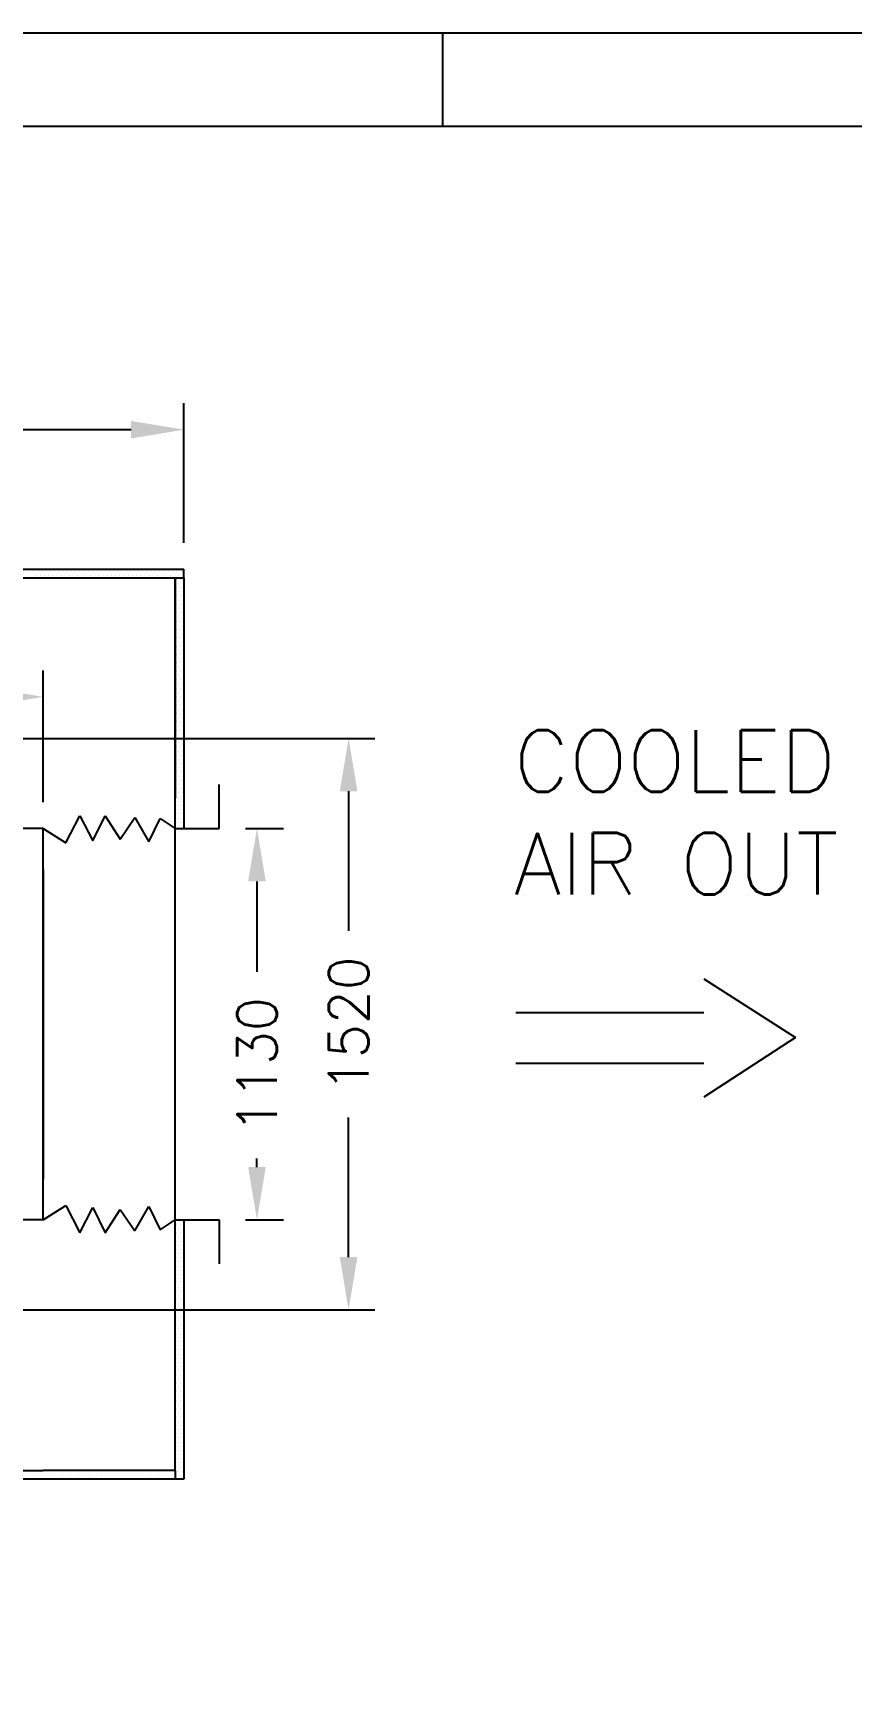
# Model space of a CAD drawing. Extents: x 17841 to 24164, y -6417 to 2983.
# Drawn here: x 20537 to 21467, y 999 to 2877 of the extents above; entities that cross this region are included whole.
import ezdxf

# ---------------------------------------------------------------- set-up
doc = ezdxf.new("R2010")
doc.units = 0
doc.header["$LTSCALE"] = 5
doc.header["$PDMODE"] = 3
doc.layers.get('0').update_dxf_attribs({"linetype": 'CONTINUOUS'})
doc.layers.get('DEFPOINTS').update_dxf_attribs({"linetype": 'CONTINUOUS'})
doc.styles.get("Standard").update_dxf_attribs({"font": 'romans.shx', "height": 45})
doc.dimstyles.get("Standard").update_dxf_attribs({"dimscale": 30, "dimtxt": 2, "dimasz": 1, "dimexe": 0.5, "dimexo": 0.5, "dimgap": 0.2, "dimtad": 1, "dimdec": 0, "dimdsep": 46, "dimtxsty": 'Standard', "dimcen": 2.5, "dimadec": 0, "dimazin": 0, "dimtfac": 1, "dimtdec": 0, "dimtmove": 2, "dimatfit": 3, "dimfxl": 1, "dimtolj": 1, "dimtzin": 0, "dimarcsym": 0})

# ---------------------------------------------------------------- blocks, each defined once
blk = doc.blocks.new('*D23')
at = {"color": 0, "lineweight": -2, "transparency": 16777216}
for p, q in [((19205.6, 2287.1), (19205.6, 2455.7)), ((20708.4, 2297.1), (20708.4, 2455.7)), ((19265.6, 2425.7), (19759.3, 2425.7)), ((20648.4, 2425.7), (19977.9, 2425.7))]:
    blk.add_line(p, q, dxfattribs=at)
at = {"color": 0, "transparency": 16777216}
for points in [[(19265.6, 2435.7), (19265.6, 2415.7), (19205.6, 2425.7)], [(20648.4, 2435.7), (20648.4, 2415.7), (20708.4, 2425.7)]]:
    blk.add_solid(points, dxfattribs=at)
at = {"layer": 'DEFPOINTS', "color": 0, "transparency": 16777216}
for p in [(20708.4, 2425.7), (19205.6, 2257.1), (20708.4, 2267.1)]:
    blk.add_point(p, dxfattribs=at)
at = {"color": 0, "transparency": 16777216, "insert": (19868.6, 2425.7), "char_height": 45, "attachment_point": 5}
blk.add_mtext('\\A1;2900', dxfattribs=at)
blk = doc.blocks.new('*D26')
at = {"color": 0, "lineweight": -2, "transparency": 16777216}
for p, q in [((20778.4, 1972.1), (20821.4, 1972.1)), ((20791.4, 1912.1), (20791.4, 1809.2)), ((20791.4, 1587.2), (20791.4, 1597.1)), ((20778.4, 1527.2), (20821.4, 1527.2))]:
    blk.add_line(p, q, dxfattribs=at)
at = {"color": 0, "transparency": 16777216}
for points in [[(20781.4, 1912.1), (20801.4, 1912.1), (20791.4, 1972.1)], [(20781.4, 1587.2), (20801.4, 1587.2), (20791.4, 1527.2)]]:
    blk.add_solid(points, dxfattribs=at)
at = {"layer": 'DEFPOINTS', "color": 0, "transparency": 16777216}
for p in [(20748.4, 1972.1), (20748.4, 1527.2), (20791.4, 1527.2)]:
    blk.add_point(p, dxfattribs=at)
at = {"color": 0, "transparency": 16777216, "insert": (20791.4, 1703.2), "char_height": 45, "attachment_point": 5, "rotation": 90}
blk.add_mtext('\\A1;1130', dxfattribs=at)
blk = doc.blocks.new('*D28')
at = {"color": 0, "lineweight": -2, "transparency": 16777216}
for p, q in [((20330.4, 2074.5), (20925.5, 2074.5)), ((20895.5, 2014.5), (20895.5, 1855.7)), ((20895.5, 1484.8), (20895.5, 1643.6)), ((20330.6, 1424.8), (20925.5, 1424.8))]:
    blk.add_line(p, q, dxfattribs=at)
at = {"color": 0, "transparency": 16777216}
for points in [[(20885.5, 2014.5), (20905.5, 2014.5), (20895.5, 2074.5)], [(20885.5, 1484.8), (20905.5, 1484.8), (20895.5, 1424.8)]]:
    blk.add_solid(points, dxfattribs=at)
at = {"layer": 'DEFPOINTS', "color": 0, "transparency": 16777216}
for p in [(20300.4, 2074.5), (20300.6, 1424.8), (20895.5, 1424.8)]:
    blk.add_point(p, dxfattribs=at)
at = {"color": 0, "transparency": 16777216, "insert": (20895.5, 1749.6), "char_height": 45, "attachment_point": 5, "rotation": 90}
blk.add_mtext('\\A1;1520', dxfattribs=at)
blk = doc.blocks.new('*D29')
at = {"color": 0, "lineweight": -2, "transparency": 16777216}
for p, q in [((20017.5, 2002.1), (20017.5, 2151.9)), ((20548.4, 2002.1), (20548.4, 2151.9)), ((20077.5, 2121.9), (20176.9, 2121.9)), ((20488.4, 2121.9), (20389, 2121.9))]:
    blk.add_line(p, q, dxfattribs=at)
at = {"color": 0, "transparency": 16777216}
for points in [[(20077.5, 2131.9), (20077.5, 2111.9), (20017.5, 2121.9)], [(20488.4, 2131.9), (20488.4, 2111.9), (20548.4, 2121.9)]]:
    blk.add_solid(points, dxfattribs=at)
at = {"layer": 'DEFPOINTS', "color": 0, "transparency": 16777216}
for p in [(20548.4, 2121.9), (20017.5, 1972.1), (20548.4, 1972.1)]:
    blk.add_point(p, dxfattribs=at)
at = {"color": 0, "transparency": 16777216, "insert": (20282.9, 2121.9), "char_height": 45, "attachment_point": 5}
blk.add_mtext('\\A1;1408', dxfattribs=at)

msp = doc.modelspace()

# ---------------------------------------------------------------- linework, layer by layer
at = {"color": 0}
for p, q in [((21002.5, 2770.3), (21002.5, 2876.8)), ((19251.6, 2267.1), (20708.4, 2267.1)), ((19677.9, 2257.1), (20698.4, 2257.1)), ((20538, 2265.1), (20538, 2265.1)), ((20540.3, 2260.4), (20540.3, 2260.4)), ((20542.7, 2265.1), (20542.7, 2265.1)), ((20545.1, 2260.4), (20545.1, 2260.4)), ((20547.5, 2265.1), (20547.5, 2265.1)), ((20549.9, 2260.4), (20549.9, 2260.4)), ((20552.2, 2265.1), (20552.2, 2265.1)), ((20554.6, 2260.4), (20554.6, 2260.4)), ((20557, 2265.1), (20557, 2265.1)), ((20559.4, 2260.4), (20559.4, 2260.4)), ((20561.8, 2265.1), (20561.8, 2265.1)), ((20564.2, 2260.4), (20564.2, 2260.4)), ((20566.5, 2265.1), (20566.5, 2265.1)), ((20568.9, 2260.4), (20568.9, 2260.4)), ((20571.3, 2265.1), (20571.3, 2265.1)), ((20573.7, 2260.4), (20573.7, 2260.4)), ((20576.1, 2265.1), (20576.1, 2265.1)), ((20578.4, 2260.4), (20578.4, 2260.4)), ((20580.8, 2265.1), (20580.8, 2265.1)), ((20583.2, 2260.4), (20583.2, 2260.4)), ((20585.6, 2265.1), (20585.6, 2265.1)), ((20588, 2260.4), (20588, 2260.4)), ((20590.3, 2265.1), (20590.3, 2265.1)), ((20592.7, 2260.4), (20592.7, 2260.4)), ((20595.1, 2265.1), (20595.1, 2265.1)), ((20597.5, 2260.4), (20597.5, 2260.4)), ((20599.9, 2265.1), (20599.9, 2265.1)), ((20602.3, 2260.4), (20602.3, 2260.4)), ((20604.6, 2265.1), (20604.6, 2265.1)), ((20607, 2260.4), (20607, 2260.4)), ((20609.4, 2265.1), (20609.4, 2265.1)), ((20611.8, 2260.4), (20611.8, 2260.4)), ((20614.2, 2265.1), (20614.2, 2265.1)), ((20616.5, 2260.4), (20616.5, 2260.4)), ((20618.9, 2265.1), (20618.9, 2265.1)), ((20621.3, 2260.4), (20621.3, 2260.4)), ((20623.7, 2265.1), (20623.7, 2265.1)), ((20626.1, 2260.4), (20626.1, 2260.4)), ((20628.4, 2265.1), (20628.4, 2265.1)), ((20630.8, 2260.4), (20630.8, 2260.4)), ((20633.2, 2265.1), (20633.2, 2265.1)), ((20635.6, 2260.4), (20635.6, 2260.4)), ((20638, 2265.1), (20638, 2265.1)), ((20640.4, 2260.4), (20640.4, 2260.4)), ((20642.7, 2265.1), (20642.7, 2265.1)), ((20645.1, 2260.4), (20645.1, 2260.4)), ((20647.5, 2265.1), (20647.5, 2265.1)), ((20649.9, 2260.4), (20649.9, 2260.4)), ((20652.3, 2265.1), (20652.3, 2265.1)), ((20654.6, 2260.4), (20654.6, 2260.4)), ((20657, 2265.1), (20657, 2265.1)), ((20659.4, 2260.4), (20659.4, 2260.4)), ((20661.8, 2265.1), (20661.8, 2265.1)), ((20664.2, 2260.4), (20664.2, 2260.4)), ((20666.5, 2265.1), (20666.5, 2265.1)), ((20668.9, 2260.4), (20668.9, 2260.4)), ((20671.3, 2265.1), (20671.3, 2265.1)), ((20673.7, 2260.4), (20673.7, 2260.4)), ((20676.1, 2265.1), (20676.1, 2265.1)), ((20678.5, 2260.4), (20678.5, 2260.4)), ((20680.8, 2265.1), (20680.8, 2265.1)), ((20683.2, 2260.4), (20683.2, 2260.4)), ((20685.6, 2265.1), (20685.6, 2265.1)), ((20688, 2260.4), (20688, 2260.4)), ((20690.4, 2265.1), (20690.4, 2265.1)), ((20692.7, 2260.4), (20692.7, 2260.4)), ((20695.1, 2265.1), (20695.1, 2265.1)), ((20697.5, 2260.4), (20697.5, 2260.4)), ((20698.4, 1242.1), (20698.4, 2257.1)), ((20698.4, 2257.1), (20698.4, 2007.1)), ((20698.4, 2257.1), (20708.4, 2257.1)), ((20699.9, 2265.1), (20699.9, 2265.1)), ((20699.9, 2255.6), (20699.9, 2255.6)), ((20702.3, 2260.4), (20702.3, 2260.4)), ((20704.6, 2265.1), (20704.6, 2265.1)), ((20704.6, 2255.6), (20704.6, 2255.6)), ((20707, 2260.4), (20707, 2260.4)), ((20708.4, 2257.1), (20708.4, 2267.1)), ((20708.4, 2257.1), (20708.4, 1972.1)), ((20699.9, 2246.1), (20699.9, 2246.1)), ((20699.9, 2236.6), (20699.9, 2236.6)), ((20702.3, 2250.8), (20702.3, 2250.8)), ((20702.3, 2241.3), (20702.3, 2241.3)), ((20704.6, 2246.1), (20704.6, 2246.1)), ((20704.6, 2236.6), (20704.6, 2236.6)), ((20707, 2250.8), (20707, 2250.8)), ((20707, 2241.3), (20707, 2241.3)), ((20699.9, 2227), (20699.9, 2227)), ((20699.9, 2217.5), (20699.9, 2217.5)), ((20702.3, 2231.8), (20702.3, 2231.8)), ((20702.3, 2222.3), (20702.3, 2222.3)), ((20704.6, 2227), (20704.6, 2227)), ((20704.6, 2217.5), (20704.6, 2217.5)), ((20707, 2231.8), (20707, 2231.8)), ((20707, 2222.3), (20707, 2222.3)), ((20699.9, 2208), (20699.9, 2208)), ((20699.9, 2198.5), (20699.9, 2198.5)), ((20702.3, 2212.7), (20702.3, 2212.7)), ((20702.3, 2203.2), (20702.3, 2203.2)), ((20704.6, 2208), (20704.6, 2208)), ((20704.6, 2198.5), (20704.6, 2198.5)), ((20707, 2212.7), (20707, 2212.7)), ((20707, 2203.2), (20707, 2203.2)), ((20699.9, 2188.9), (20699.9, 2188.9)), ((20699.9, 2179.4), (20699.9, 2179.4)), ((20702.3, 2193.7), (20702.3, 2193.7)), ((20702.3, 2184.2), (20702.3, 2184.2)), ((20704.6, 2188.9), (20704.6, 2188.9)), ((20704.6, 2179.4), (20704.6, 2179.4)), ((20707, 2193.7), (20707, 2193.7)), ((20707, 2184.2), (20707, 2184.2)), ((20699.9, 2169.9), (20699.9, 2169.9)), ((20699.9, 2160.4), (20699.9, 2160.4)), ((20702.3, 2174.6), (20702.3, 2174.6)), ((20702.3, 2165.1), (20702.3, 2165.1)), ((20704.6, 2169.9), (20704.6, 2169.9)), ((20704.6, 2160.4), (20704.6, 2160.4)), ((20707, 2174.6), (20707, 2174.6)), ((20707, 2165.1), (20707, 2165.1)), ((20699.9, 2150.8), (20699.9, 2150.8)), ((20699.9, 2141.3), (20699.9, 2141.3)), ((20702.3, 2155.6), (20702.3, 2155.6)), ((20702.3, 2146.1), (20702.3, 2146.1)), ((20704.6, 2150.8), (20704.6, 2150.8)), ((20704.6, 2141.3), (20704.6, 2141.3)), ((20707, 2155.6), (20707, 2155.6)), ((20707, 2146.1), (20707, 2146.1)), ((20699.9, 2131.8), (20699.9, 2131.8)), ((20699.9, 2122.3), (20699.9, 2122.3)), ((20702.3, 2136.5), (20702.3, 2136.5)), ((20702.3, 2127), (20702.3, 2127)), ((20704.6, 2131.8), (20704.6, 2131.8)), ((20704.6, 2122.3), (20704.6, 2122.3)), ((20707, 2136.5), (20707, 2136.5)), ((20707, 2127), (20707, 2127)), ((20699.9, 2112.7), (20699.9, 2112.7)), ((20699.9, 2103.2), (20699.9, 2103.2)), ((20702.3, 2117.5), (20702.3, 2117.5)), ((20702.3, 2108), (20702.3, 2108)), ((20704.6, 2112.7), (20704.6, 2112.7)), ((20704.6, 2103.2), (20704.6, 2103.2)), ((20707, 2117.5), (20707, 2117.5)), ((20707, 2108), (20707, 2108)), ((20699.9, 2093.7), (20699.9, 2093.7)), ((20699.9, 2084.2), (20699.9, 2084.2)), ((20702.3, 2098.4), (20702.3, 2098.4)), ((20702.3, 2088.9), (20702.3, 2088.9)), ((20704.6, 2093.7), (20704.6, 2093.7)), ((20704.6, 2084.2), (20704.6, 2084.2)), ((20707, 2098.4), (20707, 2098.4)), ((20707, 2088.9), (20707, 2088.9)), ((20699.9, 2074.6), (20699.9, 2074.6)), ((20702.3, 2079.4), (20702.3, 2079.4)), ((20702.3, 2069.9), (20702.3, 2069.9)), ((20704.6, 2074.6), (20704.6, 2074.6)), ((20707, 2079.4), (20707, 2079.4)), ((20707, 2069.9), (20707, 2069.9)), ((20699.9, 2065.1), (20699.9, 2065.1)), ((20699.9, 2055.6), (20699.9, 2055.6)), ((20702.3, 2060.3), (20702.3, 2060.3)), ((20702.3, 2050.8), (20702.3, 2050.8)), ((20704.6, 2065.1), (20704.6, 2065.1)), ((20704.6, 2055.6), (20704.6, 2055.6)), ((20707, 2060.3), (20707, 2060.3)), ((20707, 2050.8), (20707, 2050.8)), ((20699.9, 2046.1), (20699.9, 2046.1)), ((20699.9, 2036.5), (20699.9, 2036.5)), ((20702.3, 2041.3), (20702.3, 2041.3)), ((20702.3, 2031.8), (20702.3, 2031.8)), ((20704.6, 2046.1), (20704.6, 2046.1)), ((20704.6, 2036.5), (20704.6, 2036.5)), ((20707, 2041.3), (20707, 2041.3)), ((20707, 2031.8), (20707, 2031.8)), ((20699.9, 2027), (20699.9, 2027)), ((20699.9, 2017.5), (20699.9, 2017.5)), ((20702.3, 2022.2), (20702.3, 2022.2)), ((20702.3, 2012.7), (20702.3, 2012.7)), ((20704.6, 2027), (20704.6, 2027)), ((20704.6, 2017.5), (20704.6, 2017.5)), ((20707, 2022.2), (20707, 2022.2)), ((20707, 2012.7), (20707, 2012.7)), ((20748.4, 1972.1), (20748.4, 2022.1)), ((20699.9, 2008), (20699.9, 2008)), ((20699.9, 1998.4), (20699.9, 1998.4)), ((20702.3, 2003.2), (20702.3, 2003.2)), ((20702.3, 1993.7), (20702.3, 1993.7)), ((20704.6, 2008), (20704.6, 2008)), ((20704.6, 1998.4), (20704.6, 1998.4)), ((20707, 2003.2), (20707, 2003.2)), ((20707, 1993.7), (20707, 1993.7)), ((20548.4, 1972.1), (20017.5, 1972.1)), ((20548.4, 1972.1), (20574.1, 1955.9)), ((20548.4, 1527.2), (20548.4, 1972.1)), ((20574.1, 1955.9), (20590.1, 1986.7)), ((20590.1, 1986.7), (20604.9, 1958)), ((20604.9, 1958), (20618.8, 1986.7)), ((20618.8, 1986.7), (20635.8, 1960.1)), ((20635.8, 1960.1), (20652.8, 1984.6)), ((20652.8, 1984.6), (20668.7, 1956.9)), ((20668.7, 1956.9), (20681.5, 1983.5)), ((20681.5, 1983.5), (20698.4, 1972.1)), ((20698.4, 1972.1), (20748.4, 1972.1)), ((20699.9, 1988.9), (20699.9, 1988.9)), ((20699.9, 1979.4), (20699.9, 1979.4)), ((20702.3, 1984.1), (20702.3, 1984.1)), ((20702.3, 1974.6), (20702.3, 1974.6)), ((20704.6, 1988.9), (20704.6, 1988.9)), ((20704.6, 1979.4), (20704.6, 1979.4)), ((20707, 1984.1), (20707, 1984.1)), ((20707, 1974.6), (20707, 1974.6)), ((20548.4, 1925.6), (20548.4, 1573.6)), ((21299, 1801.4), (21403.2, 1734.4)), ((21085.6, 1762.9), (21299, 1762.9)), ((21403.2, 1734.4), (21299, 1666.6)), ((21299, 1705.1), (21085.6, 1705.1)), ((20548.4, 1527.2), (20574.1, 1543.4)), ((20574.1, 1543.4), (20590.1, 1512.5)), ((20590.1, 1512.5), (20604.9, 1541.3)), ((20604.9, 1541.3), (20618.8, 1512.5)), ((20652.8, 1514.7), (20668.7, 1542.3)), ((20668.7, 1542.3), (20681.5, 1515.7)), ((20548.4, 1527.2), (20017.5, 1527.2)), ((20618.8, 1512.5), (20635.8, 1539.1)), ((20635.8, 1539.1), (20652.8, 1514.7)), ((20681.5, 1515.7), (20698.4, 1527.2)), ((20698.4, 1527.2), (20748.4, 1527.2)), ((20699.9, 1522.2), (20699.9, 1522.2)), ((20702.3, 1526.9), (20702.3, 1526.9)), ((20704.6, 1522.2), (20704.6, 1522.2)), ((20707, 1526.9), (20707, 1526.9)), ((20708.4, 1527.2), (20708.4, 1232.1)), ((20748.4, 1527.2), (20748.4, 1477.2)), ((20699.9, 1512.7), (20699.9, 1512.7)), ((20699.9, 1503.1), (20699.9, 1503.1)), ((20702.3, 1517.4), (20702.3, 1517.4)), ((20702.3, 1507.9), (20702.3, 1507.9)), ((20704.6, 1512.7), (20704.6, 1512.7)), ((20704.6, 1503.1), (20704.6, 1503.1)), ((20707, 1517.4), (20707, 1517.4)), ((20707, 1507.9), (20707, 1507.9)), ((20698.4, 1242.1), (20698.4, 1492.1)), ((20699.9, 1493.6), (20699.9, 1493.6)), ((20699.9, 1484.1), (20699.9, 1484.1)), ((20702.3, 1498.4), (20702.3, 1498.4)), ((20702.3, 1488.8), (20702.3, 1488.8)), ((20704.6, 1493.6), (20704.6, 1493.6)), ((20704.6, 1484.1), (20704.6, 1484.1)), ((20707, 1498.4), (20707, 1498.4)), ((20707, 1488.8), (20707, 1488.8)), ((20699.9, 1474.6), (20699.9, 1474.6)), ((20699.9, 1465), (20699.9, 1465)), ((20702.3, 1479.3), (20702.3, 1479.3)), ((20702.3, 1469.8), (20702.3, 1469.8)), ((20704.6, 1474.6), (20704.6, 1474.6)), ((20704.6, 1465), (20704.6, 1465)), ((20707, 1479.3), (20707, 1479.3)), ((20707, 1469.8), (20707, 1469.8)), ((20699.9, 1455.5), (20699.9, 1455.5)), ((20699.9, 1446), (20699.9, 1446)), ((20702.3, 1460.3), (20702.3, 1460.3)), ((20702.3, 1450.7), (20702.3, 1450.7)), ((20704.6, 1455.5), (20704.6, 1455.5)), ((20704.6, 1446), (20704.6, 1446)), ((20707, 1460.3), (20707, 1460.3)), ((20707, 1450.7), (20707, 1450.7)), ((20699.9, 1436.5), (20699.9, 1436.5)), ((20699.9, 1426.9), (20699.9, 1426.9)), ((20702.3, 1441.2), (20702.3, 1441.2)), ((20702.3, 1431.7), (20702.3, 1431.7)), ((20704.6, 1436.5), (20704.6, 1436.5)), ((20704.6, 1426.9), (20704.6, 1426.9)), ((20707, 1441.2), (20707, 1441.2)), ((20707, 1431.7), (20707, 1431.7)), ((20699.9, 1417.4), (20699.9, 1417.4)), ((20702.3, 1422.2), (20702.3, 1422.2)), ((20702.3, 1412.6), (20702.3, 1412.6)), ((20704.6, 1417.4), (20704.6, 1417.4)), ((20707, 1422.2), (20707, 1422.2)), ((20707, 1412.6), (20707, 1412.6)), ((20699.9, 1407.9), (20699.9, 1407.9)), ((20699.9, 1398.4), (20699.9, 1398.4)), ((20702.3, 1403.1), (20702.3, 1403.1)), ((20702.3, 1393.6), (20702.3, 1393.6)), ((20704.6, 1407.9), (20704.6, 1407.9)), ((20704.6, 1398.4), (20704.6, 1398.4)), ((20707, 1403.1), (20707, 1403.1)), ((20707, 1393.6), (20707, 1393.6)), ((20699.9, 1388.8), (20699.9, 1388.8)), ((20699.9, 1379.3), (20699.9, 1379.3)), ((20702.3, 1384.1), (20702.3, 1384.1)), ((20702.3, 1374.5), (20702.3, 1374.5)), ((20704.6, 1388.8), (20704.6, 1388.8)), ((20704.6, 1379.3), (20704.6, 1379.3)), ((20707, 1384.1), (20707, 1384.1)), ((20707, 1374.5), (20707, 1374.5)), ((20699.9, 1369.8), (20699.9, 1369.8)), ((20699.9, 1360.3), (20699.9, 1360.3)), ((20702.3, 1365), (20702.3, 1365)), ((20702.3, 1355.5), (20702.3, 1355.5)), ((20704.6, 1369.8), (20704.6, 1369.8)), ((20704.6, 1360.3), (20704.6, 1360.3)), ((20707, 1365), (20707, 1365)), ((20707, 1355.5), (20707, 1355.5)), ((20699.9, 1350.7), (20699.9, 1350.7)), ((20699.9, 1341.2), (20699.9, 1341.2)), ((20702.3, 1346), (20702.3, 1346)), ((20702.3, 1336.4), (20702.3, 1336.4)), ((20704.6, 1350.7), (20704.6, 1350.7)), ((20704.6, 1341.2), (20704.6, 1341.2)), ((20707, 1346), (20707, 1346)), ((20707, 1336.4), (20707, 1336.4)), ((20699.9, 1331.7), (20699.9, 1331.7)), ((20699.9, 1322.2), (20699.9, 1322.2)), ((20702.3, 1326.9), (20702.3, 1326.9)), ((20702.3, 1317.4), (20702.3, 1317.4)), ((20704.6, 1331.7), (20704.6, 1331.7)), ((20704.6, 1322.2), (20704.6, 1322.2)), ((20707, 1326.9), (20707, 1326.9)), ((20707, 1317.4), (20707, 1317.4)), ((20699.9, 1312.6), (20699.9, 1312.6)), ((20699.9, 1303.1), (20699.9, 1303.1)), ((20702.3, 1307.9), (20702.3, 1307.9)), ((20702.3, 1298.3), (20702.3, 1298.3)), ((20704.6, 1312.6), (20704.6, 1312.6)), ((20704.6, 1303.1), (20704.6, 1303.1)), ((20707, 1307.9), (20707, 1307.9)), ((20707, 1298.3), (20707, 1298.3)), ((20699.9, 1293.6), (20699.9, 1293.6)), ((20699.9, 1284.1), (20699.9, 1284.1)), ((20702.3, 1288.8), (20702.3, 1288.8)), ((20702.3, 1279.3), (20702.3, 1279.3)), ((20704.6, 1293.6), (20704.6, 1293.6)), ((20704.6, 1284.1), (20704.6, 1284.1)), ((20707, 1288.8), (20707, 1288.8)), ((20707, 1279.3), (20707, 1279.3)), ((20699.9, 1274.5), (20699.9, 1274.5)), ((20699.9, 1265), (20699.9, 1265)), ((20702.3, 1269.8), (20702.3, 1269.8)), ((20702.3, 1260.2), (20702.3, 1260.2)), ((20704.6, 1274.5), (20704.6, 1274.5)), ((20704.6, 1265), (20704.6, 1265)), ((20707, 1269.8), (20707, 1269.8)), ((20707, 1260.2), (20707, 1260.2)), ((19677.9, 1242.1), (20548.4, 1242.1)), ((20540.3, 1241.2), (20540.3, 1241.2)), ((20545.1, 1241.2), (20545.1, 1241.2)), ((20698.4, 1242.1), (20548.4, 1242.1)), ((20698.4, 1242.1), (20548.4, 1242.1)), ((20549.9, 1241.2), (20549.9, 1241.2)), ((20554.6, 1241.2), (20554.6, 1241.2)), ((20559.4, 1241.2), (20559.4, 1241.2)), ((20564.2, 1241.2), (20564.2, 1241.2)), ((20568.9, 1241.2), (20568.9, 1241.2)), ((20573.7, 1241.2), (20573.7, 1241.2)), ((20578.4, 1241.2), (20578.4, 1241.2)), ((20583.2, 1241.2), (20583.2, 1241.2)), ((20588, 1241.2), (20588, 1241.2)), ((20592.7, 1241.2), (20592.7, 1241.2)), ((20597.5, 1241.2), (20597.5, 1241.2)), ((20602.3, 1241.2), (20602.3, 1241.2)), ((20607, 1241.2), (20607, 1241.2)), ((20611.8, 1241.2), (20611.8, 1241.2)), ((20616.5, 1241.2), (20616.5, 1241.2)), ((20621.3, 1241.2), (20621.3, 1241.2)), ((20626.1, 1241.2), (20626.1, 1241.2)), ((20630.8, 1241.2), (20630.8, 1241.2)), ((20635.6, 1241.2), (20635.6, 1241.2)), ((20640.4, 1241.2), (20640.4, 1241.2)), ((20645.1, 1241.2), (20645.1, 1241.2)), ((20649.9, 1241.2), (20649.9, 1241.2)), ((20654.6, 1241.2), (20654.6, 1241.2)), ((20659.4, 1241.2), (20659.4, 1241.2)), ((20664.2, 1241.2), (20664.2, 1241.2)), ((20668.9, 1241.2), (20668.9, 1241.2)), ((20673.7, 1241.2), (20673.7, 1241.2)), ((20678.5, 1241.2), (20678.5, 1241.2)), ((20683.2, 1241.2), (20683.2, 1241.2)), ((20688, 1241.2), (20688, 1241.2)), ((20692.7, 1241.2), (20692.7, 1241.2)), ((20697.5, 1241.2), (20697.5, 1241.2)), ((20698.4, 1242.1), (20698.4, 1232.1)), ((20699.9, 1255.5), (20699.9, 1255.5)), ((20699.9, 1246), (20699.9, 1246)), ((20702.3, 1250.7), (20702.3, 1250.7)), ((20702.3, 1241.2), (20702.3, 1241.2)), ((20704.6, 1255.5), (20704.6, 1255.5)), ((20704.6, 1246), (20704.6, 1246)), ((20707, 1250.7), (20707, 1250.7)), ((20707, 1241.2), (20707, 1241.2)), ((20708.4, 1232.1), (19251.9, 1232.1)), ((20538, 1236.4), (20538, 1236.4)), ((20542.7, 1236.4), (20542.7, 1236.4)), ((20547.5, 1236.4), (20547.5, 1236.4)), ((20552.2, 1236.4), (20552.2, 1236.4)), ((20557, 1236.4), (20557, 1236.4)), ((20561.8, 1236.4), (20561.8, 1236.4)), ((20566.5, 1236.4), (20566.5, 1236.4)), ((20571.3, 1236.4), (20571.3, 1236.4)), ((20576.1, 1236.4), (20576.1, 1236.4)), ((20580.8, 1236.4), (20580.8, 1236.4)), ((20585.6, 1236.4), (20585.6, 1236.4)), ((20590.3, 1236.4), (20590.3, 1236.4)), ((20595.1, 1236.4), (20595.1, 1236.4)), ((20599.9, 1236.4), (20599.9, 1236.4)), ((20604.6, 1236.4), (20604.6, 1236.4)), ((20609.4, 1236.4), (20609.4, 1236.4)), ((20614.2, 1236.4), (20614.2, 1236.4)), ((20618.9, 1236.4), (20618.9, 1236.4)), ((20623.7, 1236.4), (20623.7, 1236.4)), ((20628.4, 1236.4), (20628.4, 1236.4)), ((20633.2, 1236.4), (20633.2, 1236.4)), ((20638, 1236.4), (20638, 1236.4)), ((20642.7, 1236.4), (20642.7, 1236.4)), ((20647.5, 1236.4), (20647.5, 1236.4)), ((20652.3, 1236.4), (20652.3, 1236.4)), ((20657, 1236.4), (20657, 1236.4)), ((20661.8, 1236.4), (20661.8, 1236.4)), ((20666.5, 1236.4), (20666.5, 1236.4)), ((20671.3, 1236.4), (20671.3, 1236.4)), ((20676.1, 1236.4), (20676.1, 1236.4)), ((20680.8, 1236.4), (20680.8, 1236.4)), ((20685.6, 1236.4), (20685.6, 1236.4)), ((20690.4, 1236.4), (20690.4, 1236.4)), ((20695.1, 1236.4), (20695.1, 1236.4)), ((20699.9, 1236.4), (20699.9, 1236.4)), ((20704.6, 1236.4), (20704.6, 1236.4))]:
    msp.add_line(p, q, dxfattribs=at)
for points in [[(24057.8, -1381.5), (24057.8, 2876.8), (17947.2, 2876.8), (17947.2, -1381.5)], [(23951.4, -1275), (23951.4, 2770.3), (18053.6, 2770.3), (18053.6, -1275)]]:
    msp.add_lwpolyline(points, close=True, dxfattribs=at)

# ---------------------------------------------------------------- texts
at = {"color": 0, "insert": (21083.2, 2084), "char_height": 70, "width": 518.635, "attachment_point": 1}
msp.add_mtext('COOLED AIR OUT', dxfattribs=at)

# ---------------------------------------------------------------- dimensions: what is measured, and where the dimension line sits
at = {"color": 0}
for base, p1, p2, text, picture, middle in [((20708.4, 2425.7), (19205.6, 2257.1), (20708.4, 2267.1), '2900', '*D23', (19868.6, 2425.7)), ((20548.4, 2121.9), (20017.5, 1972.1), (20548.4, 1972.1), '1408', '*D29', (20282.9, 2121.9))]:
    dim = msp.add_linear_dim(base=base, p1=p1, p2=p2, text=text, dimstyle='Standard', override={"dimtxt": 45, "dimasz": 2, "dimexe": 1, "dimexo": 1, "dimgap": 1, "dimcen": 2}, dxfattribs=at)
    dim.commit()
    dim.dimension.update_dxf_attribs({"geometry": picture, "text_midpoint": middle, "dimtype": 160})
for base, p1, p2, text, picture, middle in [((20895.5, 1424.8), (20300.4, 2074.5), (20300.6, 1424.8), '1520', '*D28', (20895.5, 1749.6)), ((20791.4, 1527.2), (20748.4, 1972.1), (20748.4, 1527.2), '1130', '*D26', (20791.4, 1703.2))]:
    dim = msp.add_linear_dim(base=base, p1=p1, p2=p2, angle=90, text=text, dimstyle='Standard', override={"dimtxt": 45, "dimasz": 2, "dimexe": 1, "dimexo": 1, "dimgap": 1, "dimcen": 2}, dxfattribs=at)
    dim.commit()
    dim.dimension.update_dxf_attribs({"geometry": picture, "text_midpoint": middle, "dimtype": 160})

doc.saveas('drawing.dxf')
